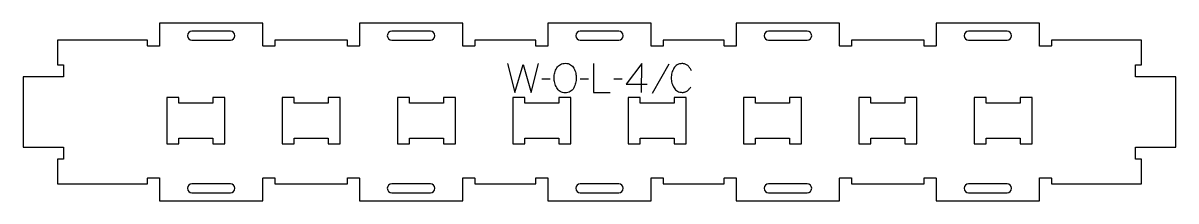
# Model space of a CAD drawing. Extents: x 0 to 1200, y 0 to 186.
import ezdxf

# ---------------------------------------------------------------- set-up
doc = ezdxf.new("R2010")
doc.units = 0
for name, color, linetype in [('1_ANYTOOL_1MMDEEP_LABELS_S', 2, 'CONTINUOUS'), ('3_ANYTOOL_CUTTHROUGH_INSID', 4, 'CONTINUOUS'), ('4_ANYTOOL_CUTTHROUGH_OUTSI', 5, 'CONTINUOUS')]:
    doc.layers.add(name, color=color, linetype=linetype)

msp = doc.modelspace()

# ---------------------------------------------------------------- linework, layer by layer
at = {"layer": '1_ANYTOOL_1MMDEEP_LABELS_S'}
for p, q in [((671.814286, 142.772824), (654.628571, 112.001396)), ((548.428571, 127.129967), (539.642857, 127.044253)), ((588.457143, 127.129967), (579.671429, 127.044253)), ((623.342857, 127.129967), (614.557143, 127.044253)), ((627.628571, 121.901396), (649.4, 121.901396))]:
    msp.add_line(p, q, dxfattribs=at)
for points in [[(504.071429, 143.244253), (511.785714, 113.244253), (520.228571, 142.344253), (528.714286, 113.244253), (536.214286, 143.244253)], [(593.6, 143.244253), (593.6, 113.244253), (610.7, 113.244253)], [(643.614286, 113.244253), (643.657143, 143.28711), (627.628571, 121.901396)]]:
    msp.add_lwpolyline(points, dxfattribs=at)
msp.add_lwpolyline([(564.5, 143.58711, -0.064784), (567.173955, 143.239189, -0.088904), (569.6, 142.108539, -0.05419), (571.522565, 140.416409, -0.051179), (573.05, 138.358539, -0.041653), (574.2322, 135.929766, -0.036749), (575.021429, 133.344253, -0.024892), (575.479208, 130.72499, -0.030823), (575.642857, 128.072824, -0.034269), (575.466337, 125.500328, -0.031918), (574.951786, 122.972824, -0.031725), (574.063599, 120.363428, -0.026303), (572.878571, 117.872824, -0.058719), (571.354791, 115.711077, -0.077745), (569.316071, 114.047824, -0.077243), (566.829083, 113.068987, -0.055252), (564.157143, 112.772824, -0.054051), (561.403218, 113.071403, -0.077615), (558.8375, 114.069253, -0.078558), (556.762427, 115.756326, -0.060481), (555.221429, 117.958539, -0.02629), (554.034768, 120.497758, -0.031299), (553.148214, 123.154967, -0.031469), (552.633176, 125.741783, -0.033416), (552.457143, 128.372824, -0.032847), (552.635821, 131.089773, -0.035049), (553.180357, 133.756753, -0.03503), (554.096331, 136.333792, -0.032231), (555.35, 138.765682, -0.062518), (556.971889, 140.832776, -0.074052), (559.083929, 142.381753, -0.072322), (561.710782, 143.312644, -0.049083)], format="xyb", close=True, dxfattribs=at)
msp.add_lwpolyline([(695.428571, 135.744253, 0.059291), (693.892411, 138.67367, 0.066881), (691.678571, 141.122824, 0.04529), (690.361586, 142.046702, 0.046757), (688.898214, 142.713896, 0.04633), (687.258302, 143.118227, 0.037303), (685.571429, 143.244253, 0.054828), (683.065788, 142.968668, 0.073548), (680.723214, 142.071039, 0.073729), (678.753892, 140.542806, 0.056205), (677.235714, 138.551396, 0.033355), (676.014545, 136.16152, 0.034965), (675.130357, 133.628182, 0.034911), (674.60033, 130.960175, 0.031589), (674.428571, 128.244253, 0.032085), (674.603075, 125.527624, 0.035383), (675.141071, 122.860324, 0.035431), (676.03956, 120.325167, 0.033598), (677.278571, 117.93711, 0.058628), (678.840773, 115.936225, 0.073381), (680.8625, 114.417467, 0.072539), (683.308473, 113.516413, 0.05208), (685.914286, 113.244253, 0.033243), (687.355661, 113.340189, 0.042283), (688.764286, 113.651396, 0.042766), (690.006982, 114.158485, 0.044269), (691.142857, 114.872824, 0.055485), (693.154652, 116.787725, 0.045948), (694.742857, 119.072824)], format="xyb", dxfattribs=at)
at = {"layer": '3_ANYTOOL_CUTTHROUGH_INSID'}
for points in [[(175.75, 167.544253), (215.75, 167.544253, 1), (215.75, 177.044253), (175.75, 177.044253, 1)], [(383.75, 167.544253), (423.75, 167.544253, 1), (423.75, 177.044253), (383.75, 177.044253, 1)], [(579.75, 167.588506), (619.75, 167.588506, 1), (619.75, 177.088506), (579.75, 177.088506, 1)], [(775.75, 167.544253), (815.75, 167.544253, 1), (815.75, 177.044253), (775.75, 177.044253, 1)], [(983.75, 167.544253), (1023.75, 167.544253, 1), (1023.75, 177.044253), (983.75, 177.044253, 1)], [(175.75, 18.044253, 1), (175.75, 8.544253), (215.75, 8.544253, 1), (215.75, 18.044253)], [(383.75, 18.044253, 1), (383.75, 8.544253), (423.75, 8.544253, 1), (423.75, 18.044253)], [(579.75, 18, 1), (579.75, 8.5), (619.75, 8.5, 1), (619.75, 18)], [(775.75, 18.044253, 1), (775.75, 8.544253), (815.75, 8.544253, 1), (815.75, 18.044253)], [(983.75, 18.044253, 1), (983.75, 8.544253), (1023.75, 8.544253, 1), (1023.75, 18.044253)]]:
    msp.add_lwpolyline(points, format="xyb", close=True, dxfattribs=at)
for points in [[(162, 102.000253), (162, 108.000253), (149.5, 108.000253), (149.5, 59.500253), (162, 59.500253), (162, 65.500253), (197.5, 65.500253), (197.5, 59.500253), (210, 59.500253), (210, 108.000253), (197.5, 108.000253), (197.5, 102.000253)], [(282, 102.000253), (282, 108.000253), (269.5, 108.000253), (269.5, 59.500253), (282, 59.500253), (282, 65.500253), (317.5, 65.500253), (317.5, 59.500253), (330, 59.500253), (330, 108.000253), (317.5, 108.000253), (317.5, 102.000253)], [(402, 102.000253), (402, 108.000253), (389.5, 108.000253), (389.5, 59.500253), (402, 59.500253), (402, 65.500253), (437.5, 65.500253), (437.5, 59.500253), (450, 59.500253), (450, 108.000253), (437.5, 108.000253), (437.5, 102.000253)], [(522, 102.000253), (522, 108.000253), (509.5, 108.000253), (509.5, 59.500253), (522, 59.500253), (522, 65.500253), (557.5, 65.500253), (557.5, 59.500253), (570, 59.500253), (570, 108.000253), (557.5, 108.000253), (557.5, 102.000253)], [(642, 102.000253), (642, 108.000253), (629.5, 108.000253), (629.5, 59.500253), (642, 59.500253), (642, 65.500253), (677.5, 65.500253), (677.5, 59.500253), (690, 59.500253), (690, 108.000253), (677.5, 108.000253), (677.5, 102.000253)], [(762, 102.000253), (762, 108.000253), (749.5, 108.000253), (749.5, 59.500253), (762, 59.500253), (762, 65.500253), (797.5, 65.500253), (797.5, 59.500253), (810, 59.500253), (810, 108.000253), (797.5, 108.000253), (797.5, 102.000253)], [(882, 102.000253), (882, 108.000253), (869.5, 108.000253), (869.5, 59.500253), (882, 59.500253), (882, 65.500253), (917.5, 65.500253), (917.5, 59.500253), (930, 59.500253), (930, 108.000253), (917.5, 108.000253), (917.5, 102.000253)], [(1002, 102.000253), (1002, 108.000253), (989.5, 108.000253), (989.5, 59.500253), (1002, 59.500253), (1002, 65.500253), (1037.5, 65.500253), (1037.5, 59.500253), (1050, 59.500253), (1050, 108.000253), (1037.5, 108.000253), (1037.5, 102.000253)]]:
    msp.add_lwpolyline(points, close=True, dxfattribs=at)
at = {"layer": '4_ANYTOOL_CUTTHROUGH_OUTSI'}
msp.add_lwpolyline([(129.5, 167.544253), (36, 167.544253), (36, 142.044253), (41.75, 142.044253, -0.414214), (42, 141.794253), (42, 129.794253, -0.414214), (41.75, 129.544253), (0, 129.544253), (0, 56.044253), (41.75, 56.044253, -0.414214), (42, 55.794253), (42, 43.794253, -0.414214), (41.75, 43.544253), (36, 43.544253), (36, 18.044253), (129.5, 18.044253), (129.5, 23.794253, -0.414214), (129.75, 24.044253), (141.75, 24.044253, -0.414214), (142, 23.794253), (142, 0.044253), (249.5, 0.044253), (249.5, 23.794253, -0.414214), (249.75, 24.044253), (261.75, 24.044253, -0.414214), (262, 23.794253), (262, 18.044253), (337.5, 18.044253), (337.5, 23.794253, -0.414214), (337.75, 24.044253), (349.75, 24.044253, -0.414214), (350, 23.794253), (350, 0.044253), (457.5, 0.044253), (457.5, 23.794253, -0.414214), (457.75, 24.044253), (469.75, 24.044253, -0.414214), (470, 23.794253), (470, 18.04408), (533.5, 18.000173), (533.5, 23.75, -0.414214), (533.75, 24), (545.75, 24, -0.414214), (546, 23.75), (546, 0), (653.5, 0), (653.5, 23.75, -0.414214), (653.75, 24), (665.75, 24, -0.414214), (666, 23.75), (666, 18.000173), (729.5, 18.04408), (729.5, 23.794253, -0.414214), (729.75, 24.044253), (741.75, 24.044253, -0.414214), (742, 23.794253), (742, 0.044253), (849.5, 0.044253), (849.5, 23.794253, -0.414214), (849.75, 24.044253), (861.75, 24.044253, -0.414214), (862, 23.794253), (862, 18.044253), (937.5, 18.044253), (937.5, 23.794253, -0.414214), (937.75, 24.044253), (949.75, 24.044253, -0.414214), (950, 23.794253), (950, 0.044253), (1057.5, 0.044253), (1057.5, 23.794253, -0.414214), (1057.75, 24.044253), (1069.75, 24.044253, -0.414214), (1070, 23.794253), (1070, 18.044253), (1163.5, 18.044253), (1163.5, 43.544253), (1157.75, 43.544253, -0.414214), (1157.5, 43.794253), (1157.5, 55.794253, -0.414214), (1157.75, 56.044253), (1199.5, 56.044253), (1199.5, 129.544253), (1157.75, 129.544253, -0.414214), (1157.5, 129.794253), (1157.5, 141.794253, -0.414214), (1157.75, 142.044253), (1163.5, 142.044253), (1163.5, 167.544253), (1070, 167.544253), (1070, 161.794253, -0.414214), (1069.75, 161.544253), (1057.75, 161.544253, -0.414214), (1057.5, 161.794253), (1057.5, 185.544253), (950, 185.544253), (950, 161.794253, -0.414214), (949.75, 161.544253), (937.75, 161.544253, -0.414214), (937.5, 161.794253), (937.5, 167.544253), (862, 167.544253), (862, 161.794253, -0.414214), (861.75, 161.544253), (849.75, 161.544253, -0.414214), (849.5, 161.794253), (849.5, 185.544253), (742, 185.544253), (742, 161.794253, -0.414214), (741.75, 161.544253), (729.75, 161.544253, -0.414214), (729.5, 161.794253), (729.5, 167.544426), (666, 167.588333), (666, 161.838506, -0.414214), (665.75, 161.588506), (653.75, 161.588506, -0.414214), (653.5, 161.838506), (653.5, 185.588506), (546, 185.588506), (546, 161.838506, -0.414214), (545.75, 161.588506), (533.75, 161.588506, -0.414214), (533.5, 161.838506), (533.5, 167.588333), (470, 167.544426), (470, 161.794253, -0.414214), (469.75, 161.544253), (457.75, 161.544253, -0.414214), (457.5, 161.794253), (457.5, 185.544253), (350, 185.544253), (350, 161.794253, -0.414214), (349.75, 161.544253), (337.75, 161.544253, -0.414214), (337.5, 161.794253), (337.5, 167.544253), (262, 167.544253), (262, 161.794253, -0.414214), (261.75, 161.544253), (249.75, 161.544253, -0.414214), (249.5, 161.794253), (249.5, 185.544253), (142, 185.544253), (142, 161.794253, -0.414214), (141.75, 161.544253), (129.75, 161.544253, -0.414214), (129.5, 161.794253)], format="xyb", close=True, dxfattribs=at)

doc.saveas('drawing.dxf')
